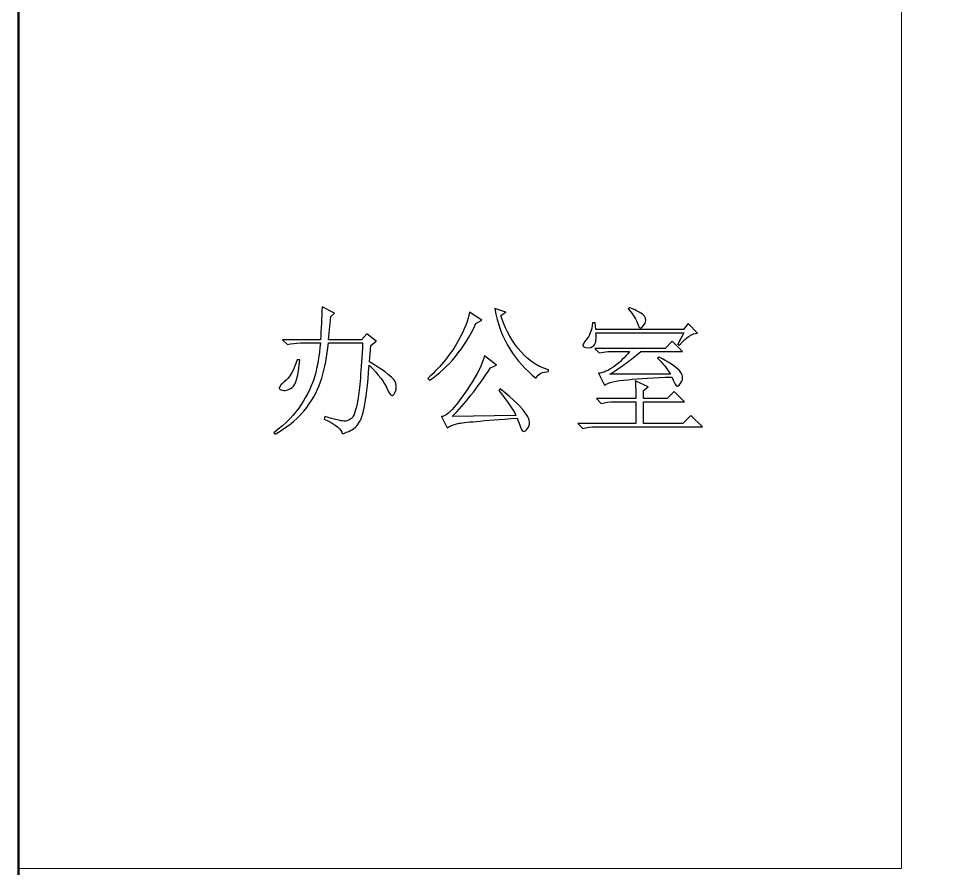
# Model space of a CAD drawing. Header units: millimetres. Extents: x -1478 to 887, y -2742 to 2769.
# Drawn here: x -1478 to -912, y 384 to 906 of the extents above; entities that cross this region are included whole.
import ezdxf

# ---------------------------------------------------------------- set-up
doc = ezdxf.new("R2010")
doc.units = ezdxf.units.MM
doc.header["$MEASUREMENT"] = 0
doc.layers.add('layer 1', color=7, linetype='Continuous')

msp = doc.modelspace()

# ---------------------------------------------------------------- linework, layer by layer
at = {"layer": 'layer 1', "color": 254, "lineweight": 50}
msp.add_lwpolyline([(-1477.9262, -2741.7131), (886.7568, -2741.7131), (886.7568, 2769.2023), (-1477.9262, 2769.2023), (-1477.9262, -2741.7131)], close=True, dxfattribs=at)
at = {"layer": 'layer 1', "color": 241, "lineweight": 20}
msp.add_lwpolyline([(-1477.926, 384.4798), (-936.8542, 384.4798), (-936.8542, 1065.8288), (-1477.926, 1065.8288), (-1477.926, 384.4798)], close=True, dxfattribs=at)
at = {"layer": 'layer 1', "color": 250}
for points, knots in [([(-1262.0642, 704.9636), (-1262.0642, 704.9636), (-1262.7287, 695.0242), (-1262.7287, 695.0242), (-1262.7287, 695.0242), (-1252.5631, 688.8457), (-1247.2046, 684.4769), (-1246.6532, 681.9319), (-1246.6532, 681.9319), (-1246.1018, 679.4011), (-1246.4411, 677.1955), (-1247.657, 675.3151), (-1247.657, 675.3151), (-1248.8729, 673.4347), (-1250.3009, 674.4809), (-1251.9551, 678.4538), (-1251.9551, 678.4538), (-1253.6093, 682.4409), (-1257.3136, 687.2904), (-1263.0539, 693.0448), (-1263.0539, 693.0448), (-1263.9446, 680.8857), (-1264.9343, 672.1622), (-1266.0371, 666.8603), (-1266.0371, 666.8603), (-1267.1399, 661.5583), (-1268.6951, 657.854), (-1270.6745, 655.7615), (-1270.6745, 655.7615), (-1272.6681, 653.6549), (-1275.6513, 652.0572), (-1279.6242, 650.9544), (-1279.6242, 650.9544), (-1279.6242, 653.6125), (-1283.2719, 656.5957), (-1290.5674, 659.9041), (-1290.5674, 659.9041), (-1290.5674, 659.9041), (-1290.2281, 661.5583), (-1290.2281, 661.5583), (-1290.2281, 661.5583), (-1284.2616, 659.791), (-1280.4018, 658.8579), (-1278.6345, 658.7448), (-1278.6345, 658.7448), (-1276.8672, 658.6316), (-1275.2695, 659.183), (-1273.8274, 660.399), (-1273.8274, 660.399), (-1272.3994, 661.6149), (-1271.127, 665.4323), (-1270.0241, 671.837), (-1270.0241, 671.837), (-1268.9072, 678.2418), (-1267.9175, 689.8354), (-1267.0409, 706.6319), (-1267.0409, 706.6319), (-1267.0409, 706.6319), (-1287.9094, 706.6319), (-1287.9094, 706.6319), (-1287.9094, 706.6319), (-1288.8001, 698.4457), (-1290.1715, 691.2775), (-1292.052, 685.0848), (-1292.052, 685.0848), (-1293.9324, 678.9063), (-1297.0287, 672.8833), (-1301.3268, 667.0299), (-1301.3268, 667.0299), (-1305.6391, 661.1766), (-1312.1004, 655.705), (-1320.7249, 650.6292), (-1320.7249, 650.6292), (-1320.7249, 650.6292), (-1321.3752, 651.6189), (-1321.3752, 651.6189), (-1321.3752, 651.6189), (-1314.0939, 657.1471), (-1308.5092, 662.8873), (-1304.6494, 668.8538), (-1304.6494, 668.8538), (-1300.7754, 674.8202), (-1298.0184, 680.6736), (-1296.3642, 686.4138), (-1296.3642, 686.4138), (-1294.71, 692.1541), (-1293.5506, 698.8981), (-1292.8861, 706.6319), (-1292.8861, 706.6319), (-1292.8861, 706.6319), (-1305.1442, 706.6319), (-1305.1442, 706.6319), (-1305.1442, 706.6319), (-1308.0143, 706.6319), (-1310.6724, 706.2926), (-1313.0901, 705.6281), (-1313.0901, 705.6281), (-1313.0901, 705.6281), (-1316.0733, 708.6113), (-1316.0733, 708.6113), (-1316.0733, 708.6113), (-1316.0733, 708.6113), (-1292.8861, 708.6113), (-1292.8861, 708.6113), (-1292.8861, 708.6113), (-1292.4478, 715.2423), (-1292.1085, 721.9863), (-1291.8823, 728.8294), (-1291.8823, 728.8294), (-1291.8823, 728.8294), (-1284.2616, 724.8565), (-1284.2616, 724.8565), (-1284.2616, 724.8565), (-1284.2616, 724.8565), (-1286.5804, 722.8629), (-1286.5804, 722.8629), (-1286.5804, 722.8629), (-1286.5804, 722.8629), (-1287.9094, 708.6113), (-1287.9094, 708.6113), (-1287.9094, 708.6113), (-1287.9094, 708.6113), (-1267.7054, 708.6113), (-1267.7054, 708.6113), (-1267.7054, 708.6113), (-1267.7054, 708.6113), (-1264.3829, 712.259), (-1264.3829, 712.259), (-1264.3829, 712.259), (-1264.3829, 712.259), (-1258.7558, 707.6216), (-1258.7558, 707.6216), (-1258.7558, 707.6216), (-1258.7558, 707.6216), (-1262.0642, 704.9636), (-1262.0642, 704.9636)], [0, 0, 0, 0, 0.02941176, 0.02941176, 0.02941176, 0.02941176, 0.05882353, 0.05882353, 0.05882353, 0.05882353, 0.08823529, 0.08823529, 0.08823529, 0.08823529, 0.11764706, 0.11764706, 0.11764706, 0.11764706, 0.14705882, 0.14705882, 0.14705882, 0.14705882, 0.17647059, 0.17647059, 0.17647059, 0.17647059, 0.20588235, 0.20588235, 0.20588235, 0.20588235, 0.23529412, 0.23529412, 0.23529412, 0.23529412, 0.26470588, 0.26470588, 0.26470588, 0.26470588, 0.29411765, 0.29411765, 0.29411765, 0.29411765, 0.32352941, 0.32352941, 0.32352941, 0.32352941, 0.35294118, 0.35294118, 0.35294118, 0.35294118, 0.38235294, 0.38235294, 0.38235294, 0.38235294, 0.41176471, 0.41176471, 0.41176471, 0.41176471, 0.44117647, 0.44117647, 0.44117647, 0.44117647, 0.47058824, 0.47058824, 0.47058824, 0.47058824, 0.5, 0.5, 0.5, 0.5, 0.52941176, 0.52941176, 0.52941176, 0.52941176, 0.55882353, 0.55882353, 0.55882353, 0.55882353, 0.58823529, 0.58823529, 0.58823529, 0.58823529, 0.61764706, 0.61764706, 0.61764706, 0.61764706, 0.64705882, 0.64705882, 0.64705882, 0.64705882, 0.67647059, 0.67647059, 0.67647059, 0.67647059, 0.70588235, 0.70588235, 0.70588235, 0.70588235, 0.73529412, 0.73529412, 0.73529412, 0.73529412, 0.76470588, 0.76470588, 0.76470588, 0.76470588, 0.79411765, 0.79411765, 0.79411765, 0.79411765, 0.82352941, 0.82352941, 0.82352941, 0.82352941, 0.85294118, 0.85294118, 0.85294118, 0.85294118, 0.88235294, 0.88235294, 0.88235294, 0.88235294, 0.91176471, 0.91176471, 0.91176471, 0.91176471, 0.94117647, 0.94117647, 0.94117647, 0.94117647, 0.97058824, 0.97058824, 0.97058824, 0.97058824, 1, 1, 1, 1]), ([(-1201.5513, 725.521), (-1201.5513, 725.521), (-1193.9307, 720.5442), (-1193.9307, 720.5442), (-1193.9307, 720.5442), (-1193.9307, 720.5442), (-1197.5784, 718.5507), (-1197.5784, 718.5507), (-1197.5784, 718.5507), (-1204.8739, 703.0973), (-1214.375, 691.4896), (-1226.0816, 683.7558), (-1226.0816, 683.7558), (-1226.0816, 683.7558), (-1227.0713, 684.7596), (-1227.0713, 684.7596), (-1227.0713, 684.7596), (-1218.8993, 692.4934), (-1212.7632, 700.0575), (-1208.6771, 707.4519), (-1208.6771, 707.4519), (-1204.5911, 714.8605), (-1202.2158, 720.8694), (-1201.5513, 725.521)], [0, 0, 0, 0, 0.16666667, 0.16666667, 0.16666667, 0.16666667, 0.33333333, 0.33333333, 0.33333333, 0.33333333, 0.5, 0.5, 0.5, 0.5, 0.66666667, 0.66666667, 0.66666667, 0.66666667, 0.83333333, 0.83333333, 0.83333333, 0.83333333, 1, 1, 1, 1]), ([(-1179.3539, 725.521), (-1179.3539, 725.521), (-1182.3371, 723.5274), (-1182.3371, 723.5274), (-1182.3371, 723.5274), (-1180.3435, 716.6844), (-1176.8655, 709.9969), (-1171.9029, 703.479), (-1171.9029, 703.479), (-1166.9261, 696.9612), (-1160.691, 692.4934), (-1153.1835, 690.0616), (-1153.1835, 690.0616), (-1153.1835, 690.0616), (-1153.1835, 689.0577), (-1153.1835, 689.0577), (-1153.1835, 689.0577), (-1156.7181, 689.0577), (-1159.2489, 687.7429), (-1160.8041, 685.0848), (-1160.8041, 685.0848), (-1166.9826, 689.9485), (-1172.3411, 695.9149), (-1176.8655, 702.9842), (-1176.8655, 702.9842), (-1181.4039, 710.0534), (-1184.4296, 718.3386), (-1185.9848, 727.8397), (-1185.9848, 727.8397), (-1185.9848, 727.8397), (-1179.3539, 725.521), (-1179.3539, 725.521)], [0, 0, 0, 0, 0.125, 0.125, 0.125, 0.125, 0.25, 0.25, 0.25, 0.25, 0.375, 0.375, 0.375, 0.375, 0.5, 0.5, 0.5, 0.5, 0.625, 0.625, 0.625, 0.625, 0.75, 0.75, 0.75, 0.75, 0.875, 0.875, 0.875, 0.875, 1, 1, 1, 1]), ([(-1104.2642, 727.5004), (-1104.2642, 727.5004), (-1103.2745, 728.1649), (-1103.2745, 728.1649), (-1103.2745, 728.1649), (-1098.6371, 726.3976), (-1095.6538, 724.6868), (-1094.3248, 723.0326), (-1094.3248, 723.0326), (-1092.9958, 721.3784), (-1093.1655, 719.4414), (-1094.8197, 717.2358), (-1094.8197, 717.2358), (-1096.4739, 715.016), (-1097.6898, 715.2988), (-1098.4674, 718.0558), (-1098.4674, 718.0558), (-1099.245, 720.8128), (-1101.1679, 723.9657), (-1104.2642, 727.5004)], [0, 0, 0, 0, 0.2, 0.2, 0.2, 0.2, 0.4, 0.4, 0.4, 0.4, 0.6, 0.6, 0.6, 0.6, 0.8, 0.8, 0.8, 0.8, 1, 1, 1, 1]), ([(-1073.7816, 705.9674), (-1073.7816, 705.9674), (-1070.1338, 712.9235), (-1070.1338, 712.9235), (-1070.1338, 712.9235), (-1070.1338, 712.9235), (-1124.143, 712.9235), (-1124.143, 712.9235), (-1124.143, 712.9235), (-1123.7047, 709.1627), (-1124.044, 706.6319), (-1125.1468, 705.3029), (-1125.1468, 705.3029), (-1126.2496, 703.9739), (-1127.9604, 703.479), (-1130.2791, 703.8042), (-1130.2791, 703.8042), (-1132.5978, 704.1435), (-1132.5978, 705.6281), (-1130.2791, 708.2861), (-1130.2791, 708.2861), (-1127.9604, 710.93), (-1126.5748, 714.4646), (-1126.1365, 718.89), (-1126.1365, 718.89), (-1126.1365, 718.89), (-1124.4823, 718.89), (-1124.4823, 718.89), (-1124.4823, 718.89), (-1124.4823, 718.89), (-1124.143, 714.9171), (-1124.143, 714.9171), (-1124.143, 714.9171), (-1124.143, 714.9171), (-1070.4731, 714.9171), (-1070.4731, 714.9171), (-1070.4731, 714.9171), (-1070.4731, 714.9171), (-1067.4899, 718.5507), (-1067.4899, 718.5507), (-1067.4899, 718.5507), (-1067.4899, 718.5507), (-1061.8486, 712.5842), (-1061.8486, 712.5842), (-1061.8486, 712.5842), (-1064.945, 712.5842), (-1068.5927, 710.1665), (-1072.7919, 705.3029), (-1072.7919, 705.3029), (-1072.7919, 705.3029), (-1073.7816, 705.9674), (-1073.7816, 705.9674)], [0, 0, 0, 0, 0.07692308, 0.07692308, 0.07692308, 0.07692308, 0.15384615, 0.15384615, 0.15384615, 0.15384615, 0.23076923, 0.23076923, 0.23076923, 0.23076923, 0.30769231, 0.30769231, 0.30769231, 0.30769231, 0.38461538, 0.38461538, 0.38461538, 0.38461538, 0.46153846, 0.46153846, 0.46153846, 0.46153846, 0.53846154, 0.53846154, 0.53846154, 0.53846154, 0.61538462, 0.61538462, 0.61538462, 0.61538462, 0.69230769, 0.69230769, 0.69230769, 0.69230769, 0.76923077, 0.76923077, 0.76923077, 0.76923077, 0.84615385, 0.84615385, 0.84615385, 0.84615385, 0.92307692, 0.92307692, 0.92307692, 0.92307692, 1, 1, 1, 1]), ([(-1096.6435, 701.33), (-1099.7399, 698.6719), (-1102.7231, 696.2967), (-1105.5932, 694.2042), (-1105.5932, 694.2042), (-1108.4633, 692.0975), (-1111.7718, 689.8354), (-1115.5326, 687.4035), (-1115.5326, 687.4035), (-1115.5326, 687.4035), (-1078.419, 687.4035), (-1078.419, 687.4035), (-1078.419, 687.4035), (-1080.6246, 691.1644), (-1083.2826, 694.4728), (-1086.379, 697.3429), (-1086.379, 697.3429), (-1086.379, 697.3429), (-1085.3751, 698.0074), (-1085.3751, 698.0074), (-1085.3751, 698.0074), (-1079.4087, 694.9111), (-1075.2661, 692.1541), (-1072.9474, 689.7222), (-1072.9474, 689.7222), (-1070.6287, 687.2904), (-1070.3035, 684.8162), (-1071.9577, 682.2712), (-1071.9577, 682.2712), (-1073.6119, 679.7263), (-1074.8278, 679.4011), (-1075.6054, 681.2815), (-1075.6054, 681.2815), (-1076.383, 683.1478), (-1077.09, 684.6465), (-1077.7545, 685.7493), (-1077.7545, 685.7493), (-1088.3584, 685.311), (-1097.308, 684.7596), (-1104.6035, 684.0951), (-1104.6035, 684.0951), (-1111.8849, 683.4306), (-1116.6354, 682.3278), (-1118.841, 680.7726), (-1118.841, 680.7726), (-1118.841, 680.7726), (-1122.4887, 688.068), (-1122.4887, 688.068), (-1122.4887, 688.068), (-1119.6186, 688.2943), (-1116.4233, 689.6657), (-1112.8887, 692.2106), (-1112.8887, 692.2106), (-1109.3541, 694.7556), (-1106.2577, 697.7953), (-1103.5997, 701.33), (-1103.5997, 701.33), (-1103.5997, 701.33), (-1116.8616, 701.33), (-1116.8616, 701.33), (-1116.8616, 701.33), (-1116.8616, 701.33), (-1122.1636, 700.6655), (-1122.1636, 700.6655), (-1122.1636, 700.6655), (-1122.1636, 700.6655), (-1124.8075, 703.3094), (-1124.8075, 703.3094), (-1124.8075, 703.3094), (-1124.8075, 703.3094), (-1081.7274, 703.3094), (-1081.7274, 703.3094), (-1081.7274, 703.3094), (-1081.7274, 703.3094), (-1077.4293, 707.6216), (-1077.4293, 707.6216), (-1077.4293, 707.6216), (-1077.4293, 707.6216), (-1071.1235, 701.33), (-1071.1235, 701.33), (-1071.1235, 701.33), (-1071.1235, 701.33), (-1096.6435, 701.33), (-1096.6435, 701.33)], [0, 0, 0, 0, 0.04761905, 0.04761905, 0.04761905, 0.04761905, 0.0952381, 0.0952381, 0.0952381, 0.0952381, 0.14285714, 0.14285714, 0.14285714, 0.14285714, 0.19047619, 0.19047619, 0.19047619, 0.19047619, 0.23809524, 0.23809524, 0.23809524, 0.23809524, 0.28571429, 0.28571429, 0.28571429, 0.28571429, 0.33333333, 0.33333333, 0.33333333, 0.33333333, 0.38095238, 0.38095238, 0.38095238, 0.38095238, 0.42857143, 0.42857143, 0.42857143, 0.42857143, 0.47619048, 0.47619048, 0.47619048, 0.47619048, 0.52380952, 0.52380952, 0.52380952, 0.52380952, 0.57142857, 0.57142857, 0.57142857, 0.57142857, 0.61904762, 0.61904762, 0.61904762, 0.61904762, 0.66666667, 0.66666667, 0.66666667, 0.66666667, 0.71428571, 0.71428571, 0.71428571, 0.71428571, 0.76190476, 0.76190476, 0.76190476, 0.76190476, 0.80952381, 0.80952381, 0.80952381, 0.80952381, 0.85714286, 0.85714286, 0.85714286, 0.85714286, 0.9047619, 0.9047619, 0.9047619, 0.9047619, 0.95238095, 0.95238095, 0.95238095, 0.95238095, 1, 1, 1, 1]), ([(-1212.1552, 661.5583), (-1212.1552, 661.5583), (-1173.0622, 662.2228), (-1173.0622, 662.2228), (-1173.0622, 662.2228), (-1175.494, 666.634), (-1179.0287, 671.7239), (-1183.6661, 677.4641), (-1183.6661, 677.4641), (-1183.6661, 677.4641), (-1182.6623, 678.4538), (-1182.6623, 678.4538), (-1182.6623, 678.4538), (-1174.4902, 671.837), (-1169.1883, 666.6906), (-1166.7564, 663.057), (-1166.7564, 663.057), (-1164.3387, 659.4093), (-1164.056, 656.426), (-1165.9364, 654.1073), (-1165.9364, 654.1073), (-1167.8168, 651.7886), (-1169.1883, 651.8876), (-1170.079, 654.4325), (-1170.079, 654.4325), (-1170.9556, 656.9774), (-1171.7332, 659.0134), (-1172.3977, 660.5686), (-1172.3977, 660.5686), (-1193.6055, 659.0134), (-1205.6374, 657.9106), (-1208.5216, 657.2461), (-1208.5216, 657.2461), (-1211.3917, 656.5957), (-1213.5973, 655.705), (-1215.1384, 654.6022), (-1215.1384, 654.6022), (-1215.1384, 654.6022), (-1218.7862, 661.5583), (-1218.7862, 661.5583), (-1218.7862, 661.5583), (-1217.0189, 661.5583), (-1214.8133, 663.0004), (-1212.1552, 665.8706), (-1212.1552, 665.8706), (-1209.5113, 668.7407), (-1205.9201, 673.6043), (-1201.3958, 680.4474), (-1201.3958, 680.4474), (-1196.8573, 687.2904), (-1193.8317, 693.37), (-1192.2765, 698.6719), (-1192.2765, 698.6719), (-1192.2765, 698.6719), (-1184.9951, 693.0448), (-1184.9951, 693.0448), (-1184.9951, 693.0448), (-1184.9951, 693.0448), (-1188.6287, 691.3764), (-1188.6287, 691.3764), (-1188.6287, 691.3764), (-1196.8008, 679.0052), (-1204.6477, 669.0659), (-1212.1552, 661.5583)], [0, 0, 0, 0, 0.0625, 0.0625, 0.0625, 0.0625, 0.125, 0.125, 0.125, 0.125, 0.1875, 0.1875, 0.1875, 0.1875, 0.25, 0.25, 0.25, 0.25, 0.3125, 0.3125, 0.3125, 0.3125, 0.375, 0.375, 0.375, 0.375, 0.4375, 0.4375, 0.4375, 0.4375, 0.5, 0.5, 0.5, 0.5, 0.5625, 0.5625, 0.5625, 0.5625, 0.625, 0.625, 0.625, 0.625, 0.6875, 0.6875, 0.6875, 0.6875, 0.75, 0.75, 0.75, 0.75, 0.8125, 0.8125, 0.8125, 0.8125, 0.875, 0.875, 0.875, 0.875, 0.9375, 0.9375, 0.9375, 0.9375, 1, 1, 1, 1]), ([(-1307.1378, 696.3532), (-1307.1378, 696.3532), (-1305.4694, 696.3532), (-1305.4694, 696.3532), (-1305.4694, 696.3532), (-1306.3601, 686.64), (-1307.9578, 680.9422), (-1310.2765, 679.288), (-1310.2765, 679.288), (-1312.5952, 677.6338), (-1314.815, 677.139), (-1316.9075, 677.8035), (-1316.9075, 677.8035), (-1319, 678.4538), (-1318.392, 680.1222), (-1315.0836, 682.7661), (-1315.0836, 682.7661), (-1311.7752, 685.4241), (-1309.1171, 689.9485), (-1307.1378, 696.3532)], [0, 0, 0, 0, 0.2, 0.2, 0.2, 0.2, 0.4, 0.4, 0.4, 0.4, 0.6, 0.6, 0.6, 0.6, 0.8, 0.8, 0.8, 0.8, 1, 1, 1, 1]), ([(-1099.6268, 672.5015), (-1099.6268, 676.4745), (-1099.7399, 680.1222), (-1099.952, 683.4306), (-1099.952, 683.4306), (-1099.952, 683.4306), (-1092.0061, 679.7829), (-1092.0061, 679.7829), (-1092.0061, 679.7829), (-1092.0061, 679.7829), (-1094.9893, 677.4641), (-1094.9893, 677.4641), (-1094.9893, 677.4641), (-1094.9893, 677.4641), (-1094.9893, 672.5015), (-1094.9893, 672.5015), (-1094.9893, 672.5015), (-1094.9893, 672.5015), (-1080.4125, 672.5015), (-1080.4125, 672.5015), (-1080.4125, 672.5015), (-1080.4125, 672.5015), (-1076.1003, 676.7996), (-1076.1003, 676.7996), (-1076.1003, 676.7996), (-1076.1003, 676.7996), (-1069.8086, 670.508), (-1069.8086, 670.508), (-1069.8086, 670.508), (-1069.8086, 670.508), (-1094.9893, 670.508), (-1094.9893, 670.508), (-1094.9893, 670.508), (-1094.9893, 670.508), (-1094.9893, 657.2461), (-1094.9893, 657.2461), (-1094.9893, 657.2461), (-1094.9893, 657.2461), (-1070.7983, 657.2461), (-1070.7983, 657.2461), (-1070.7983, 657.2461), (-1070.7983, 657.2461), (-1065.8216, 662.2228), (-1065.8216, 662.2228), (-1065.8216, 662.2228), (-1065.8216, 662.2228), (-1058.8654, 655.2667), (-1058.8654, 655.2667), (-1058.8654, 655.2667), (-1058.8654, 655.2667), (-1124.143, 655.2667), (-1124.143, 655.2667), (-1124.143, 655.2667), (-1127.0272, 655.2667), (-1129.6711, 654.9274), (-1132.1029, 654.2628), (-1132.1029, 654.2628), (-1132.1029, 654.2628), (-1135.0862, 657.2461), (-1135.0862, 657.2461), (-1135.0862, 657.2461), (-1135.0862, 657.2461), (-1099.6268, 657.2461), (-1099.6268, 657.2461), (-1099.6268, 657.2461), (-1099.6268, 657.2461), (-1099.6268, 670.508), (-1099.6268, 670.508), (-1099.6268, 670.508), (-1099.6268, 670.508), (-1112.8887, 670.508), (-1112.8887, 670.508), (-1112.8887, 670.508), (-1115.7588, 670.508), (-1118.4027, 670.1687), (-1120.8345, 669.5183), (-1120.8345, 669.5183), (-1120.8345, 669.5183), (-1123.8178, 672.5015), (-1123.8178, 672.5015), (-1123.8178, 672.5015), (-1123.8178, 672.5015), (-1099.6268, 672.5015), (-1099.6268, 672.5015)], [0, 0, 0, 0, 0.04761905, 0.04761905, 0.04761905, 0.04761905, 0.0952381, 0.0952381, 0.0952381, 0.0952381, 0.14285714, 0.14285714, 0.14285714, 0.14285714, 0.19047619, 0.19047619, 0.19047619, 0.19047619, 0.23809524, 0.23809524, 0.23809524, 0.23809524, 0.28571429, 0.28571429, 0.28571429, 0.28571429, 0.33333333, 0.33333333, 0.33333333, 0.33333333, 0.38095238, 0.38095238, 0.38095238, 0.38095238, 0.42857143, 0.42857143, 0.42857143, 0.42857143, 0.47619048, 0.47619048, 0.47619048, 0.47619048, 0.52380952, 0.52380952, 0.52380952, 0.52380952, 0.57142857, 0.57142857, 0.57142857, 0.57142857, 0.61904762, 0.61904762, 0.61904762, 0.61904762, 0.66666667, 0.66666667, 0.66666667, 0.66666667, 0.71428571, 0.71428571, 0.71428571, 0.71428571, 0.76190476, 0.76190476, 0.76190476, 0.76190476, 0.80952381, 0.80952381, 0.80952381, 0.80952381, 0.85714286, 0.85714286, 0.85714286, 0.85714286, 0.9047619, 0.9047619, 0.9047619, 0.9047619, 0.95238095, 0.95238095, 0.95238095, 0.95238095, 1, 1, 1, 1])]:
    msp.add_open_spline(points, degree=3, knots=knots, dxfattribs=at)
at = {"layer": 'layer 1', "color": 250, "lineweight": 20}
for points, knots in [([(-1262.0642, 704.9636), (-1262.0642, 704.9636), (-1262.7287, 695.0242), (-1262.7287, 695.0242), (-1262.7287, 695.0242), (-1252.5631, 688.8457), (-1247.2046, 684.4769), (-1246.6532, 681.9319), (-1246.6532, 681.9319), (-1246.1018, 679.4011), (-1246.4411, 677.1955), (-1247.657, 675.3151), (-1247.657, 675.3151), (-1248.8729, 673.4347), (-1250.3009, 674.4809), (-1251.9551, 678.4538), (-1251.9551, 678.4538), (-1253.6093, 682.4409), (-1257.3136, 687.2904), (-1263.0539, 693.0448), (-1263.0539, 693.0448), (-1263.9446, 680.8857), (-1264.9343, 672.1622), (-1266.0371, 666.8603), (-1266.0371, 666.8603), (-1267.1399, 661.5583), (-1268.6951, 657.854), (-1270.6745, 655.7615), (-1270.6745, 655.7615), (-1272.6681, 653.6549), (-1275.6513, 652.0572), (-1279.6242, 650.9544), (-1279.6242, 650.9544), (-1279.6242, 653.6125), (-1283.2719, 656.5957), (-1290.5674, 659.9041), (-1290.5674, 659.9041), (-1290.5674, 659.9041), (-1290.2281, 661.5583), (-1290.2281, 661.5583), (-1290.2281, 661.5583), (-1284.2616, 659.791), (-1280.4018, 658.8579), (-1278.6345, 658.7448), (-1278.6345, 658.7448), (-1276.8672, 658.6316), (-1275.2695, 659.183), (-1273.8274, 660.399), (-1273.8274, 660.399), (-1272.3994, 661.6149), (-1271.127, 665.4323), (-1270.0241, 671.837), (-1270.0241, 671.837), (-1268.9072, 678.2418), (-1267.9175, 689.8354), (-1267.0409, 706.6319), (-1267.0409, 706.6319), (-1267.0409, 706.6319), (-1287.9094, 706.6319), (-1287.9094, 706.6319), (-1287.9094, 706.6319), (-1288.8001, 698.4457), (-1290.1715, 691.2775), (-1292.052, 685.0848), (-1292.052, 685.0848), (-1293.9324, 678.9063), (-1297.0287, 672.8833), (-1301.3268, 667.0299), (-1301.3268, 667.0299), (-1305.6391, 661.1766), (-1312.1004, 655.705), (-1320.7249, 650.6292), (-1320.7249, 650.6292), (-1320.7249, 650.6292), (-1321.3752, 651.6189), (-1321.3752, 651.6189), (-1321.3752, 651.6189), (-1314.0939, 657.1471), (-1308.5092, 662.8873), (-1304.6494, 668.8538), (-1304.6494, 668.8538), (-1300.7754, 674.8202), (-1298.0184, 680.6736), (-1296.3642, 686.4138), (-1296.3642, 686.4138), (-1294.71, 692.1541), (-1293.5506, 698.8981), (-1292.8861, 706.6319), (-1292.8861, 706.6319), (-1292.8861, 706.6319), (-1305.1442, 706.6319), (-1305.1442, 706.6319), (-1305.1442, 706.6319), (-1308.0143, 706.6319), (-1310.6724, 706.2926), (-1313.0901, 705.6281), (-1313.0901, 705.6281), (-1313.0901, 705.6281), (-1316.0733, 708.6113), (-1316.0733, 708.6113), (-1316.0733, 708.6113), (-1316.0733, 708.6113), (-1292.8861, 708.6113), (-1292.8861, 708.6113), (-1292.8861, 708.6113), (-1292.4478, 715.2423), (-1292.1085, 721.9863), (-1291.8823, 728.8294), (-1291.8823, 728.8294), (-1291.8823, 728.8294), (-1284.2616, 724.8565), (-1284.2616, 724.8565), (-1284.2616, 724.8565), (-1284.2616, 724.8565), (-1286.5804, 722.8629), (-1286.5804, 722.8629), (-1286.5804, 722.8629), (-1286.5804, 722.8629), (-1287.9094, 708.6113), (-1287.9094, 708.6113), (-1287.9094, 708.6113), (-1287.9094, 708.6113), (-1267.7054, 708.6113), (-1267.7054, 708.6113), (-1267.7054, 708.6113), (-1267.7054, 708.6113), (-1264.3829, 712.259), (-1264.3829, 712.259), (-1264.3829, 712.259), (-1264.3829, 712.259), (-1258.7558, 707.6216), (-1258.7558, 707.6216), (-1258.7558, 707.6216), (-1258.7558, 707.6216), (-1262.0642, 704.9636), (-1262.0642, 704.9636)], [0, 0, 0, 0, 0.02941176, 0.02941176, 0.02941176, 0.02941176, 0.05882353, 0.05882353, 0.05882353, 0.05882353, 0.08823529, 0.08823529, 0.08823529, 0.08823529, 0.11764706, 0.11764706, 0.11764706, 0.11764706, 0.14705882, 0.14705882, 0.14705882, 0.14705882, 0.17647059, 0.17647059, 0.17647059, 0.17647059, 0.20588235, 0.20588235, 0.20588235, 0.20588235, 0.23529412, 0.23529412, 0.23529412, 0.23529412, 0.26470588, 0.26470588, 0.26470588, 0.26470588, 0.29411765, 0.29411765, 0.29411765, 0.29411765, 0.32352941, 0.32352941, 0.32352941, 0.32352941, 0.35294118, 0.35294118, 0.35294118, 0.35294118, 0.38235294, 0.38235294, 0.38235294, 0.38235294, 0.41176471, 0.41176471, 0.41176471, 0.41176471, 0.44117647, 0.44117647, 0.44117647, 0.44117647, 0.47058824, 0.47058824, 0.47058824, 0.47058824, 0.5, 0.5, 0.5, 0.5, 0.52941176, 0.52941176, 0.52941176, 0.52941176, 0.55882353, 0.55882353, 0.55882353, 0.55882353, 0.58823529, 0.58823529, 0.58823529, 0.58823529, 0.61764706, 0.61764706, 0.61764706, 0.61764706, 0.64705882, 0.64705882, 0.64705882, 0.64705882, 0.67647059, 0.67647059, 0.67647059, 0.67647059, 0.70588235, 0.70588235, 0.70588235, 0.70588235, 0.73529412, 0.73529412, 0.73529412, 0.73529412, 0.76470588, 0.76470588, 0.76470588, 0.76470588, 0.79411765, 0.79411765, 0.79411765, 0.79411765, 0.82352941, 0.82352941, 0.82352941, 0.82352941, 0.85294118, 0.85294118, 0.85294118, 0.85294118, 0.88235294, 0.88235294, 0.88235294, 0.88235294, 0.91176471, 0.91176471, 0.91176471, 0.91176471, 0.94117647, 0.94117647, 0.94117647, 0.94117647, 0.97058824, 0.97058824, 0.97058824, 0.97058824, 1, 1, 1, 1]), ([(-1201.5513, 725.521), (-1201.5513, 725.521), (-1193.9307, 720.5442), (-1193.9307, 720.5442), (-1193.9307, 720.5442), (-1193.9307, 720.5442), (-1197.5784, 718.5507), (-1197.5784, 718.5507), (-1197.5784, 718.5507), (-1204.8739, 703.0973), (-1214.375, 691.4896), (-1226.0816, 683.7558), (-1226.0816, 683.7558), (-1226.0816, 683.7558), (-1227.0713, 684.7596), (-1227.0713, 684.7596), (-1227.0713, 684.7596), (-1218.8993, 692.4934), (-1212.7632, 700.0575), (-1208.6771, 707.4519), (-1208.6771, 707.4519), (-1204.5911, 714.8605), (-1202.2158, 720.8694), (-1201.5513, 725.521)], [0, 0, 0, 0, 0.16666667, 0.16666667, 0.16666667, 0.16666667, 0.33333333, 0.33333333, 0.33333333, 0.33333333, 0.5, 0.5, 0.5, 0.5, 0.66666667, 0.66666667, 0.66666667, 0.66666667, 0.83333333, 0.83333333, 0.83333333, 0.83333333, 1, 1, 1, 1]), ([(-1179.3539, 725.521), (-1179.3539, 725.521), (-1182.3371, 723.5274), (-1182.3371, 723.5274), (-1182.3371, 723.5274), (-1180.3435, 716.6844), (-1176.8655, 709.9969), (-1171.9029, 703.479), (-1171.9029, 703.479), (-1166.9261, 696.9612), (-1160.691, 692.4934), (-1153.1835, 690.0616), (-1153.1835, 690.0616), (-1153.1835, 690.0616), (-1153.1835, 689.0577), (-1153.1835, 689.0577), (-1153.1835, 689.0577), (-1156.7181, 689.0577), (-1159.2489, 687.7429), (-1160.8041, 685.0848), (-1160.8041, 685.0848), (-1166.9826, 689.9485), (-1172.3411, 695.9149), (-1176.8655, 702.9842), (-1176.8655, 702.9842), (-1181.4039, 710.0534), (-1184.4296, 718.3386), (-1185.9848, 727.8397), (-1185.9848, 727.8397), (-1185.9848, 727.8397), (-1179.3539, 725.521), (-1179.3539, 725.521)], [0, 0, 0, 0, 0.125, 0.125, 0.125, 0.125, 0.25, 0.25, 0.25, 0.25, 0.375, 0.375, 0.375, 0.375, 0.5, 0.5, 0.5, 0.5, 0.625, 0.625, 0.625, 0.625, 0.75, 0.75, 0.75, 0.75, 0.875, 0.875, 0.875, 0.875, 1, 1, 1, 1]), ([(-1104.2642, 727.5004), (-1104.2642, 727.5004), (-1103.2745, 728.1649), (-1103.2745, 728.1649), (-1103.2745, 728.1649), (-1098.6371, 726.3976), (-1095.6538, 724.6868), (-1094.3248, 723.0326), (-1094.3248, 723.0326), (-1092.9958, 721.3784), (-1093.1655, 719.4414), (-1094.8197, 717.2358), (-1094.8197, 717.2358), (-1096.4739, 715.016), (-1097.6898, 715.2988), (-1098.4674, 718.0558), (-1098.4674, 718.0558), (-1099.245, 720.8128), (-1101.1679, 723.9657), (-1104.2642, 727.5004)], [0, 0, 0, 0, 0.2, 0.2, 0.2, 0.2, 0.4, 0.4, 0.4, 0.4, 0.6, 0.6, 0.6, 0.6, 0.8, 0.8, 0.8, 0.8, 1, 1, 1, 1]), ([(-1073.7816, 705.9674), (-1073.7816, 705.9674), (-1070.1338, 712.9235), (-1070.1338, 712.9235), (-1070.1338, 712.9235), (-1070.1338, 712.9235), (-1124.143, 712.9235), (-1124.143, 712.9235), (-1124.143, 712.9235), (-1123.7047, 709.1627), (-1124.044, 706.6319), (-1125.1468, 705.3029), (-1125.1468, 705.3029), (-1126.2496, 703.9739), (-1127.9604, 703.479), (-1130.2791, 703.8042), (-1130.2791, 703.8042), (-1132.5978, 704.1435), (-1132.5978, 705.6281), (-1130.2791, 708.2861), (-1130.2791, 708.2861), (-1127.9604, 710.93), (-1126.5748, 714.4646), (-1126.1365, 718.89), (-1126.1365, 718.89), (-1126.1365, 718.89), (-1124.4823, 718.89), (-1124.4823, 718.89), (-1124.4823, 718.89), (-1124.4823, 718.89), (-1124.143, 714.9171), (-1124.143, 714.9171), (-1124.143, 714.9171), (-1124.143, 714.9171), (-1070.4731, 714.9171), (-1070.4731, 714.9171), (-1070.4731, 714.9171), (-1070.4731, 714.9171), (-1067.4899, 718.5507), (-1067.4899, 718.5507), (-1067.4899, 718.5507), (-1067.4899, 718.5507), (-1061.8486, 712.5842), (-1061.8486, 712.5842), (-1061.8486, 712.5842), (-1064.945, 712.5842), (-1068.5927, 710.1665), (-1072.7919, 705.3029), (-1072.7919, 705.3029), (-1072.7919, 705.3029), (-1073.7816, 705.9674), (-1073.7816, 705.9674)], [0, 0, 0, 0, 0.07692308, 0.07692308, 0.07692308, 0.07692308, 0.15384615, 0.15384615, 0.15384615, 0.15384615, 0.23076923, 0.23076923, 0.23076923, 0.23076923, 0.30769231, 0.30769231, 0.30769231, 0.30769231, 0.38461538, 0.38461538, 0.38461538, 0.38461538, 0.46153846, 0.46153846, 0.46153846, 0.46153846, 0.53846154, 0.53846154, 0.53846154, 0.53846154, 0.61538462, 0.61538462, 0.61538462, 0.61538462, 0.69230769, 0.69230769, 0.69230769, 0.69230769, 0.76923077, 0.76923077, 0.76923077, 0.76923077, 0.84615385, 0.84615385, 0.84615385, 0.84615385, 0.92307692, 0.92307692, 0.92307692, 0.92307692, 1, 1, 1, 1]), ([(-1096.6435, 701.33), (-1099.7399, 698.6719), (-1102.7231, 696.2967), (-1105.5932, 694.2042), (-1105.5932, 694.2042), (-1108.4633, 692.0975), (-1111.7718, 689.8354), (-1115.5326, 687.4035), (-1115.5326, 687.4035), (-1115.5326, 687.4035), (-1078.419, 687.4035), (-1078.419, 687.4035), (-1078.419, 687.4035), (-1080.6246, 691.1644), (-1083.2826, 694.4728), (-1086.379, 697.3429), (-1086.379, 697.3429), (-1086.379, 697.3429), (-1085.3751, 698.0074), (-1085.3751, 698.0074), (-1085.3751, 698.0074), (-1079.4087, 694.9111), (-1075.2661, 692.1541), (-1072.9474, 689.7222), (-1072.9474, 689.7222), (-1070.6287, 687.2904), (-1070.3035, 684.8162), (-1071.9577, 682.2712), (-1071.9577, 682.2712), (-1073.6119, 679.7263), (-1074.8278, 679.4011), (-1075.6054, 681.2815), (-1075.6054, 681.2815), (-1076.383, 683.1478), (-1077.09, 684.6465), (-1077.7545, 685.7493), (-1077.7545, 685.7493), (-1088.3584, 685.311), (-1097.308, 684.7596), (-1104.6035, 684.0951), (-1104.6035, 684.0951), (-1111.8849, 683.4306), (-1116.6354, 682.3278), (-1118.841, 680.7726), (-1118.841, 680.7726), (-1118.841, 680.7726), (-1122.4887, 688.068), (-1122.4887, 688.068), (-1122.4887, 688.068), (-1119.6186, 688.2943), (-1116.4233, 689.6657), (-1112.8887, 692.2106), (-1112.8887, 692.2106), (-1109.3541, 694.7556), (-1106.2577, 697.7953), (-1103.5997, 701.33), (-1103.5997, 701.33), (-1103.5997, 701.33), (-1116.8616, 701.33), (-1116.8616, 701.33), (-1116.8616, 701.33), (-1116.8616, 701.33), (-1122.1636, 700.6655), (-1122.1636, 700.6655), (-1122.1636, 700.6655), (-1122.1636, 700.6655), (-1124.8075, 703.3094), (-1124.8075, 703.3094), (-1124.8075, 703.3094), (-1124.8075, 703.3094), (-1081.7274, 703.3094), (-1081.7274, 703.3094), (-1081.7274, 703.3094), (-1081.7274, 703.3094), (-1077.4293, 707.6216), (-1077.4293, 707.6216), (-1077.4293, 707.6216), (-1077.4293, 707.6216), (-1071.1235, 701.33), (-1071.1235, 701.33), (-1071.1235, 701.33), (-1071.1235, 701.33), (-1096.6435, 701.33), (-1096.6435, 701.33)], [0, 0, 0, 0, 0.04761905, 0.04761905, 0.04761905, 0.04761905, 0.0952381, 0.0952381, 0.0952381, 0.0952381, 0.14285714, 0.14285714, 0.14285714, 0.14285714, 0.19047619, 0.19047619, 0.19047619, 0.19047619, 0.23809524, 0.23809524, 0.23809524, 0.23809524, 0.28571429, 0.28571429, 0.28571429, 0.28571429, 0.33333333, 0.33333333, 0.33333333, 0.33333333, 0.38095238, 0.38095238, 0.38095238, 0.38095238, 0.42857143, 0.42857143, 0.42857143, 0.42857143, 0.47619048, 0.47619048, 0.47619048, 0.47619048, 0.52380952, 0.52380952, 0.52380952, 0.52380952, 0.57142857, 0.57142857, 0.57142857, 0.57142857, 0.61904762, 0.61904762, 0.61904762, 0.61904762, 0.66666667, 0.66666667, 0.66666667, 0.66666667, 0.71428571, 0.71428571, 0.71428571, 0.71428571, 0.76190476, 0.76190476, 0.76190476, 0.76190476, 0.80952381, 0.80952381, 0.80952381, 0.80952381, 0.85714286, 0.85714286, 0.85714286, 0.85714286, 0.9047619, 0.9047619, 0.9047619, 0.9047619, 0.95238095, 0.95238095, 0.95238095, 0.95238095, 1, 1, 1, 1]), ([(-1212.1552, 661.5583), (-1212.1552, 661.5583), (-1173.0622, 662.2228), (-1173.0622, 662.2228), (-1173.0622, 662.2228), (-1175.494, 666.634), (-1179.0287, 671.7239), (-1183.6661, 677.4641), (-1183.6661, 677.4641), (-1183.6661, 677.4641), (-1182.6623, 678.4538), (-1182.6623, 678.4538), (-1182.6623, 678.4538), (-1174.4902, 671.837), (-1169.1883, 666.6906), (-1166.7564, 663.057), (-1166.7564, 663.057), (-1164.3387, 659.4093), (-1164.056, 656.426), (-1165.9364, 654.1073), (-1165.9364, 654.1073), (-1167.8168, 651.7886), (-1169.1883, 651.8876), (-1170.079, 654.4325), (-1170.079, 654.4325), (-1170.9556, 656.9774), (-1171.7332, 659.0134), (-1172.3977, 660.5686), (-1172.3977, 660.5686), (-1193.6055, 659.0134), (-1205.6374, 657.9106), (-1208.5216, 657.2461), (-1208.5216, 657.2461), (-1211.3917, 656.5957), (-1213.5973, 655.705), (-1215.1384, 654.6022), (-1215.1384, 654.6022), (-1215.1384, 654.6022), (-1218.7862, 661.5583), (-1218.7862, 661.5583), (-1218.7862, 661.5583), (-1217.0189, 661.5583), (-1214.8133, 663.0004), (-1212.1552, 665.8706), (-1212.1552, 665.8706), (-1209.5113, 668.7407), (-1205.9201, 673.6043), (-1201.3958, 680.4474), (-1201.3958, 680.4474), (-1196.8573, 687.2904), (-1193.8317, 693.37), (-1192.2765, 698.6719), (-1192.2765, 698.6719), (-1192.2765, 698.6719), (-1184.9951, 693.0448), (-1184.9951, 693.0448), (-1184.9951, 693.0448), (-1184.9951, 693.0448), (-1188.6287, 691.3764), (-1188.6287, 691.3764), (-1188.6287, 691.3764), (-1196.8008, 679.0052), (-1204.6477, 669.0659), (-1212.1552, 661.5583)], [0, 0, 0, 0, 0.0625, 0.0625, 0.0625, 0.0625, 0.125, 0.125, 0.125, 0.125, 0.1875, 0.1875, 0.1875, 0.1875, 0.25, 0.25, 0.25, 0.25, 0.3125, 0.3125, 0.3125, 0.3125, 0.375, 0.375, 0.375, 0.375, 0.4375, 0.4375, 0.4375, 0.4375, 0.5, 0.5, 0.5, 0.5, 0.5625, 0.5625, 0.5625, 0.5625, 0.625, 0.625, 0.625, 0.625, 0.6875, 0.6875, 0.6875, 0.6875, 0.75, 0.75, 0.75, 0.75, 0.8125, 0.8125, 0.8125, 0.8125, 0.875, 0.875, 0.875, 0.875, 0.9375, 0.9375, 0.9375, 0.9375, 1, 1, 1, 1]), ([(-1307.1378, 696.3532), (-1307.1378, 696.3532), (-1305.4694, 696.3532), (-1305.4694, 696.3532), (-1305.4694, 696.3532), (-1306.3601, 686.64), (-1307.9578, 680.9422), (-1310.2765, 679.288), (-1310.2765, 679.288), (-1312.5952, 677.6338), (-1314.815, 677.139), (-1316.9075, 677.8035), (-1316.9075, 677.8035), (-1319, 678.4538), (-1318.392, 680.1222), (-1315.0836, 682.7661), (-1315.0836, 682.7661), (-1311.7752, 685.4241), (-1309.1171, 689.9485), (-1307.1378, 696.3532)], [0, 0, 0, 0, 0.2, 0.2, 0.2, 0.2, 0.4, 0.4, 0.4, 0.4, 0.6, 0.6, 0.6, 0.6, 0.8, 0.8, 0.8, 0.8, 1, 1, 1, 1]), ([(-1099.6268, 672.5015), (-1099.6268, 676.4745), (-1099.7399, 680.1222), (-1099.952, 683.4306), (-1099.952, 683.4306), (-1099.952, 683.4306), (-1092.0061, 679.7829), (-1092.0061, 679.7829), (-1092.0061, 679.7829), (-1092.0061, 679.7829), (-1094.9893, 677.4641), (-1094.9893, 677.4641), (-1094.9893, 677.4641), (-1094.9893, 677.4641), (-1094.9893, 672.5015), (-1094.9893, 672.5015), (-1094.9893, 672.5015), (-1094.9893, 672.5015), (-1080.4125, 672.5015), (-1080.4125, 672.5015), (-1080.4125, 672.5015), (-1080.4125, 672.5015), (-1076.1003, 676.7996), (-1076.1003, 676.7996), (-1076.1003, 676.7996), (-1076.1003, 676.7996), (-1069.8086, 670.508), (-1069.8086, 670.508), (-1069.8086, 670.508), (-1069.8086, 670.508), (-1094.9893, 670.508), (-1094.9893, 670.508), (-1094.9893, 670.508), (-1094.9893, 670.508), (-1094.9893, 657.2461), (-1094.9893, 657.2461), (-1094.9893, 657.2461), (-1094.9893, 657.2461), (-1070.7983, 657.2461), (-1070.7983, 657.2461), (-1070.7983, 657.2461), (-1070.7983, 657.2461), (-1065.8216, 662.2228), (-1065.8216, 662.2228), (-1065.8216, 662.2228), (-1065.8216, 662.2228), (-1058.8654, 655.2667), (-1058.8654, 655.2667), (-1058.8654, 655.2667), (-1058.8654, 655.2667), (-1124.143, 655.2667), (-1124.143, 655.2667), (-1124.143, 655.2667), (-1127.0272, 655.2667), (-1129.6711, 654.9274), (-1132.1029, 654.2628), (-1132.1029, 654.2628), (-1132.1029, 654.2628), (-1135.0862, 657.2461), (-1135.0862, 657.2461), (-1135.0862, 657.2461), (-1135.0862, 657.2461), (-1099.6268, 657.2461), (-1099.6268, 657.2461), (-1099.6268, 657.2461), (-1099.6268, 657.2461), (-1099.6268, 670.508), (-1099.6268, 670.508), (-1099.6268, 670.508), (-1099.6268, 670.508), (-1112.8887, 670.508), (-1112.8887, 670.508), (-1112.8887, 670.508), (-1115.7588, 670.508), (-1118.4027, 670.1687), (-1120.8345, 669.5183), (-1120.8345, 669.5183), (-1120.8345, 669.5183), (-1123.8178, 672.5015), (-1123.8178, 672.5015), (-1123.8178, 672.5015), (-1123.8178, 672.5015), (-1099.6268, 672.5015), (-1099.6268, 672.5015)], [0, 0, 0, 0, 0.04761905, 0.04761905, 0.04761905, 0.04761905, 0.0952381, 0.0952381, 0.0952381, 0.0952381, 0.14285714, 0.14285714, 0.14285714, 0.14285714, 0.19047619, 0.19047619, 0.19047619, 0.19047619, 0.23809524, 0.23809524, 0.23809524, 0.23809524, 0.28571429, 0.28571429, 0.28571429, 0.28571429, 0.33333333, 0.33333333, 0.33333333, 0.33333333, 0.38095238, 0.38095238, 0.38095238, 0.38095238, 0.42857143, 0.42857143, 0.42857143, 0.42857143, 0.47619048, 0.47619048, 0.47619048, 0.47619048, 0.52380952, 0.52380952, 0.52380952, 0.52380952, 0.57142857, 0.57142857, 0.57142857, 0.57142857, 0.61904762, 0.61904762, 0.61904762, 0.61904762, 0.66666667, 0.66666667, 0.66666667, 0.66666667, 0.71428571, 0.71428571, 0.71428571, 0.71428571, 0.76190476, 0.76190476, 0.76190476, 0.76190476, 0.80952381, 0.80952381, 0.80952381, 0.80952381, 0.85714286, 0.85714286, 0.85714286, 0.85714286, 0.9047619, 0.9047619, 0.9047619, 0.9047619, 0.95238095, 0.95238095, 0.95238095, 0.95238095, 1, 1, 1, 1])]:
    msp.add_open_spline(points, degree=3, knots=knots, dxfattribs=at)

doc.saveas('drawing.dxf')
